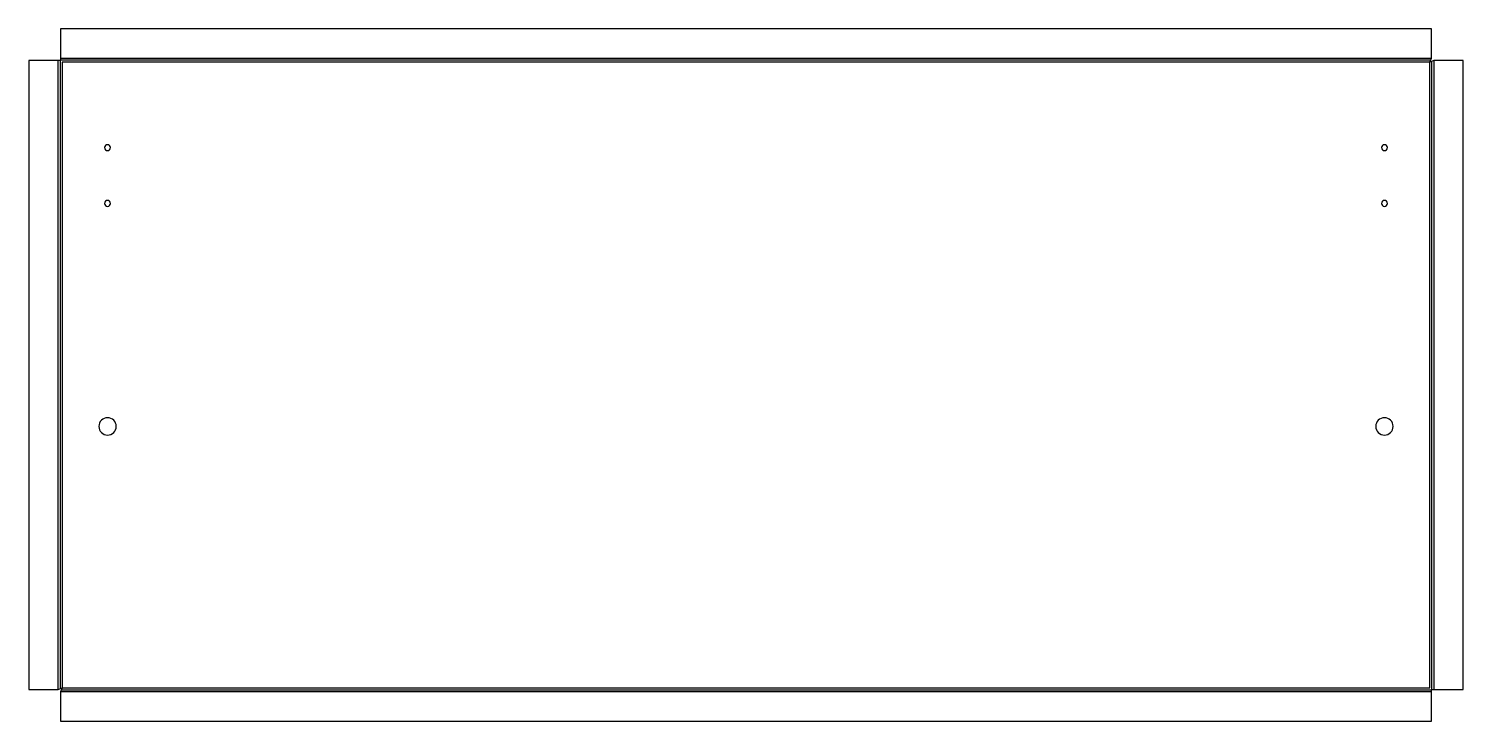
# Model space of a CAD drawing. Header units: millimetres. Extents: x -18 to 805, y 0 to 398.
import ezdxf

# ---------------------------------------------------------------- set-up
doc = ezdxf.new("R2010")
doc.units = ezdxf.units.MM

msp = doc.modelspace()

# ---------------------------------------------------------------- linework, layer by layer
at = {"layer": 'BEND'}
for p, q in [((-0.2, 379.19), (-0.2, 18.8)), ((786.39, 379.39), (0, 379.39)), ((787.06, 18.33), (787.06, 378.73)), ((0.46, 18.13), (786.86, 18.13))]:
    msp.add_line(p, q, dxfattribs=at)
at = {"layer": 'BEND_EXTENT'}
for p, q in [((-1.33, 18.33), (-1.33, 379.19)), ((0, 380.52), (786.86, 380.52)), ((788.19, 379.19), (788.19, 18.33)), ((786.86, 17), (0, 17))]:
    msp.add_line(p, q, dxfattribs=at)
msp.add_lwpolyline([(0.93, 378.26), (0.93, 19.26), (785.93, 19.26), (785.93, 378.26)], close=True, dxfattribs=at)
at = {"layer": 'INTERIOR_PROFILES', "extrusion": (0, 0, -1)}
for centre, radius in [((-26.93, 329.26), 1.7), ((-759.93, 329.26), 1.7), ((-26.93, 297.26), 1.7), ((-759.93, 297.26), 1.7), ((-26.93, 169.26), 5), ((-759.93, 169.26), 5)]:
    msp.add_circle(centre, radius, dxfattribs=at)
at = {"layer": 'OUTER_PROFILES'}
msp.add_lwpolyline([(-18.33, 18.33), (-1.33, 18.33), (0.93, 19.26), (0, 17), (0, 0), (786.86, 0), (786.86, 18.33), (805.19, 18.33), (805.19, 379.19), (788.19, 379.19), (785.93, 378.26), (786.86, 380.52), (786.86, 397.52), (0, 397.52), (0, 379.19), (-18.33, 379.19)], close=True, dxfattribs=at)

doc.saveas('drawing.dxf')
